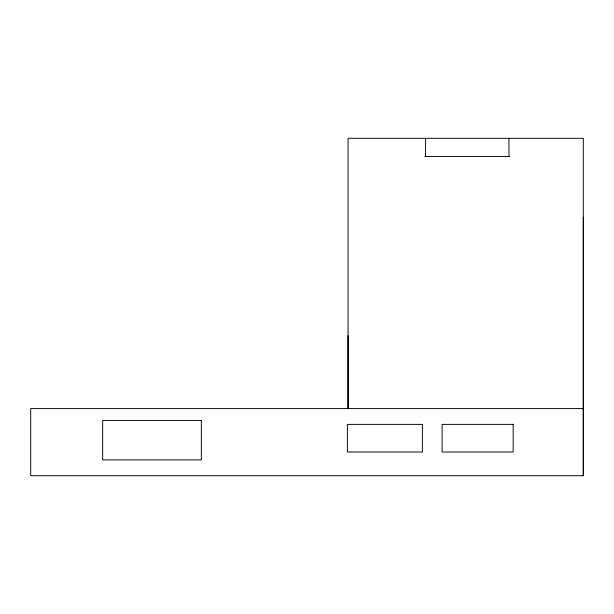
<?xml version="1.0" encoding="UTF-8"?>
<svg xmlns="http://www.w3.org/2000/svg" width="614" height="614" viewBox="0 0 614 614"><rect width="100%" height="100%" fill="white"/><g stroke="black" fill="none" stroke-linecap="round" stroke-linejoin="round"><path stroke-width="0.92" d="M348.054 335.658L348.054 408.556L348.054 138.303L583.3 138.303L583.3 475.696L30.7 475.696L30.7 408.594L583.3 408.594M583.3 475.696L583.3 217.249M424.781 156.539L509.42 156.539M508.945 138.303L508.945 156.539M425.586 138.303L425.586 156.539M201.338 420.436L102.661 420.436L102.661 459.909L201.338 459.909L201.338 420.436M422.378 424.381L347.378 424.381L347.378 452.011L422.378 452.011L422.378 424.381M513.158 424.381L442.111 424.381L442.111 452.011L513.158 452.011L513.158 424.381"/></g></svg>
